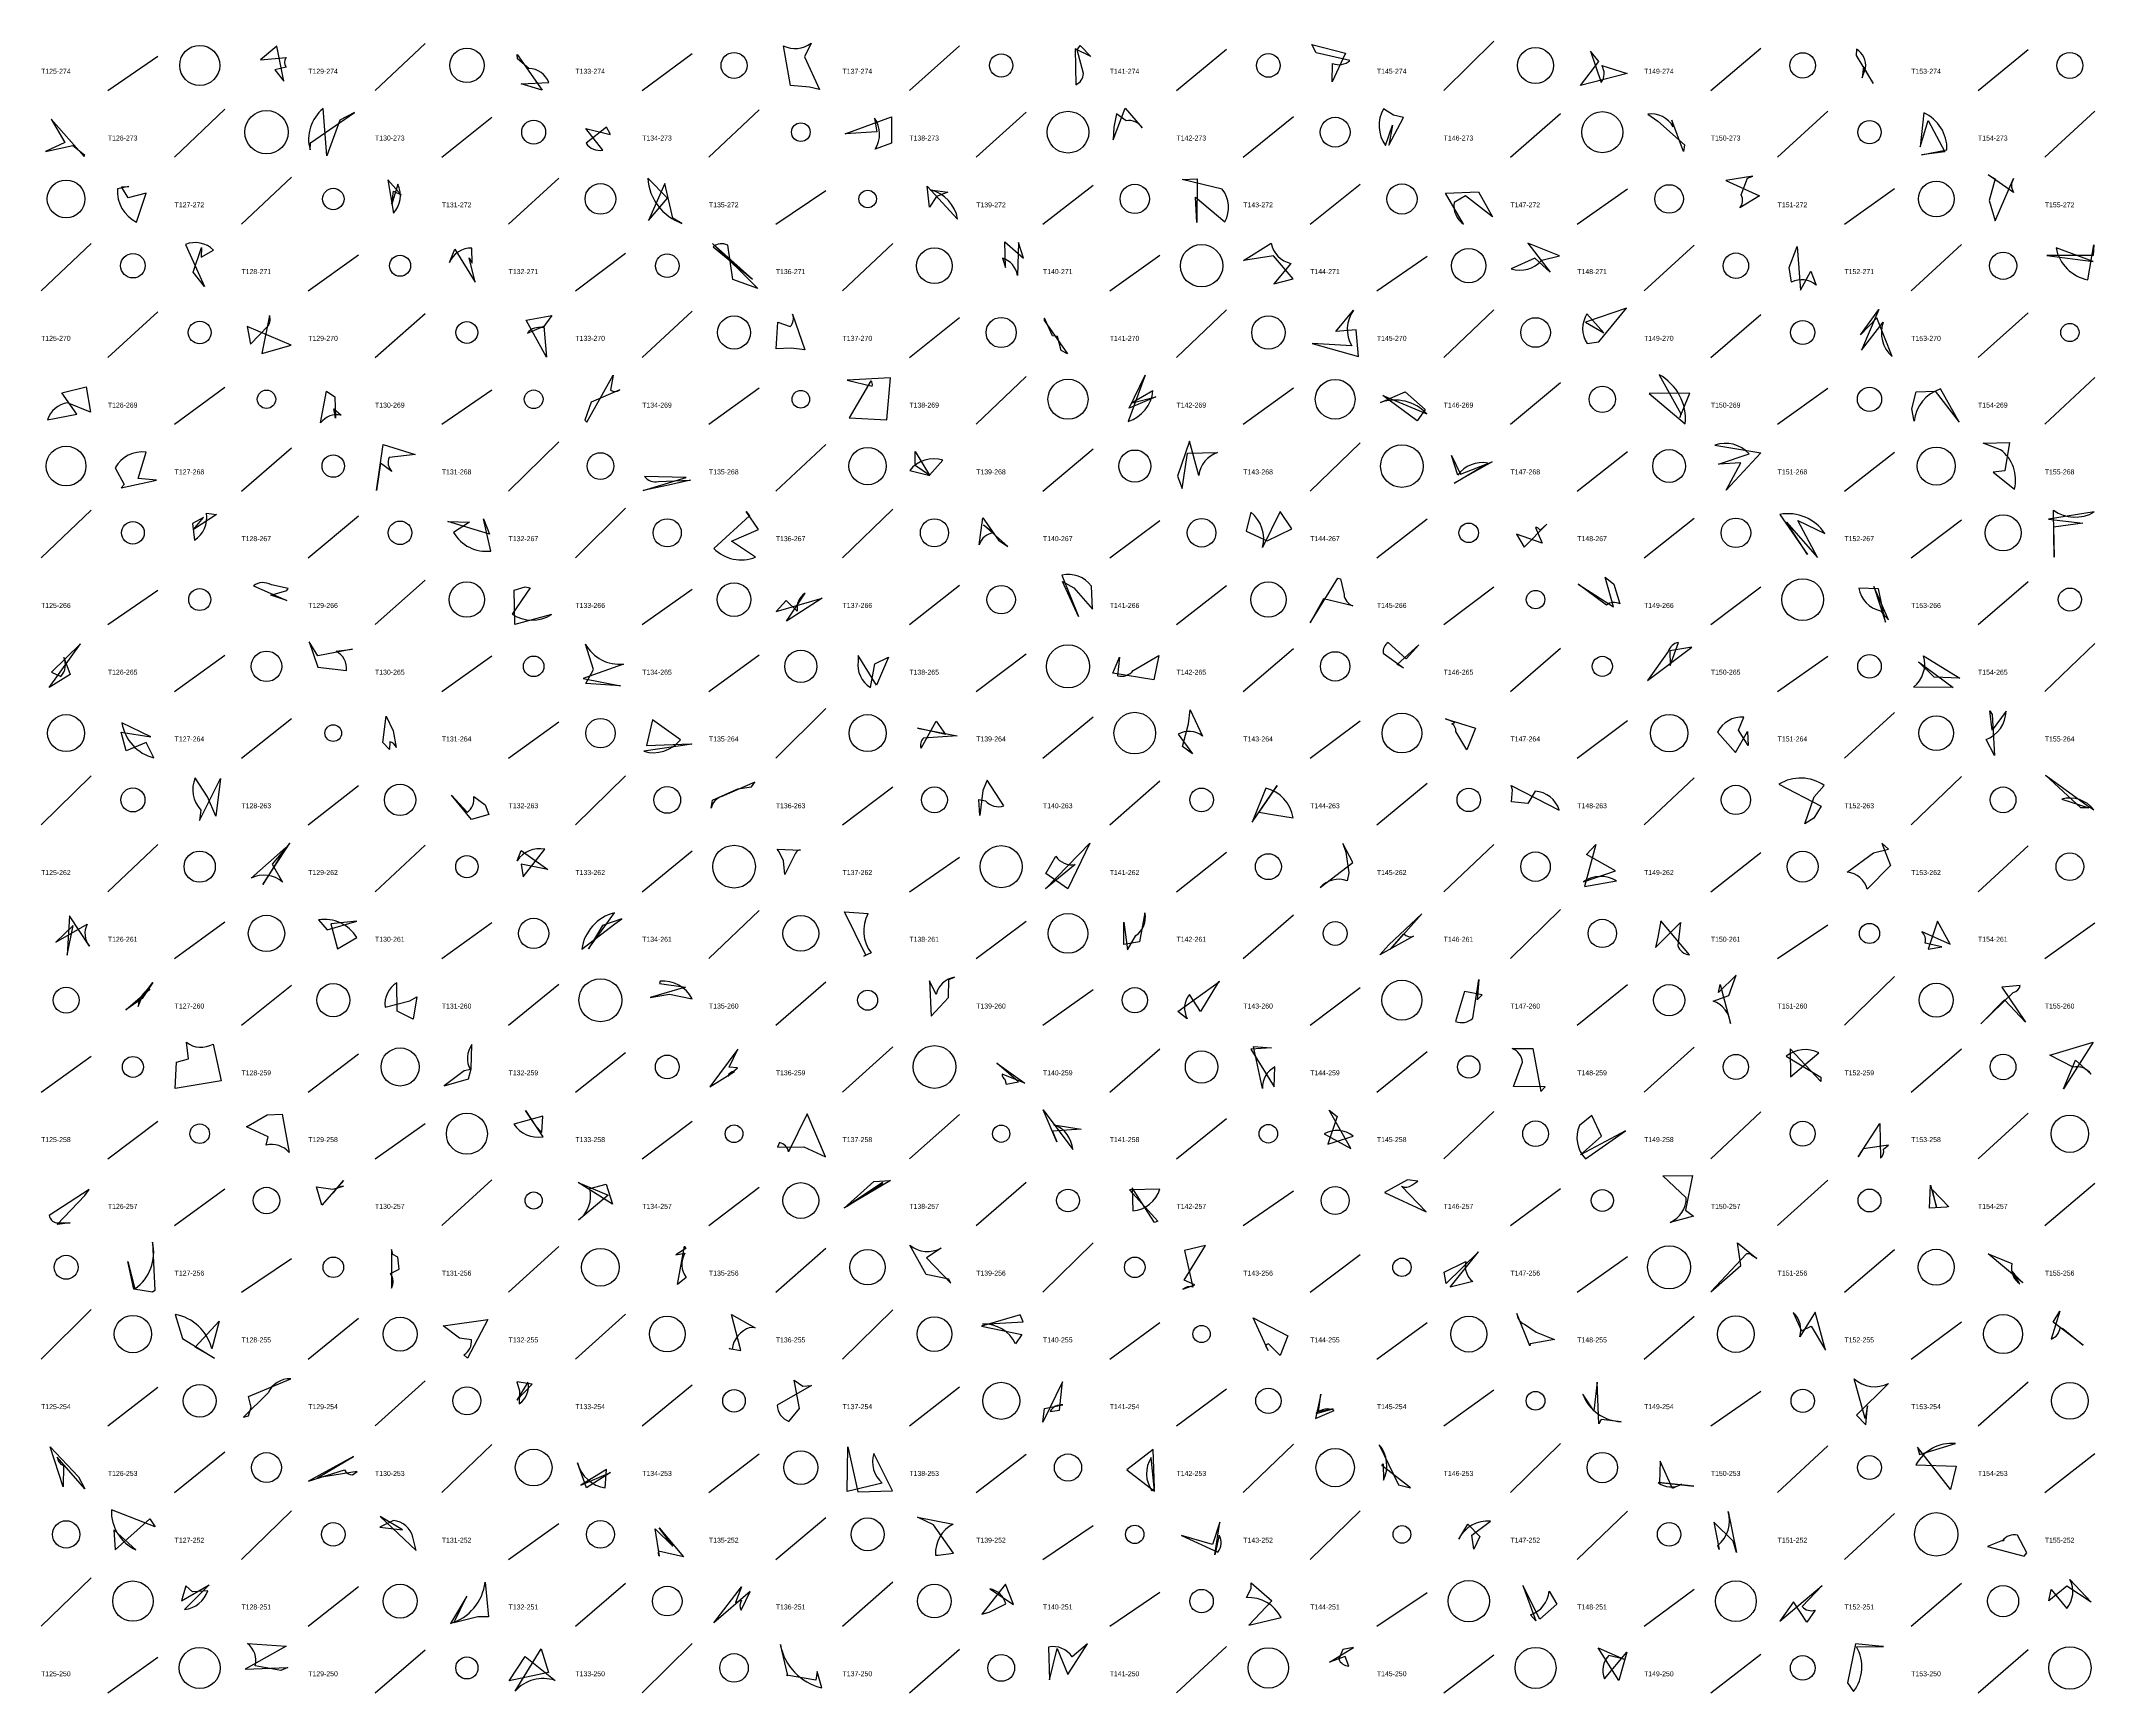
# Model space of a CAD drawing. Header units: millimetres. Extents: x -1 to 9990, y 0 to 15990.
# Drawn here: x 5000 to 6230, y 10000 to 10990 of the extents above; entities that cross this region are included whole.
import ezdxf

# ---------------------------------------------------------------- set-up
doc = ezdxf.new("R2010")
doc.units = ezdxf.units.MM
doc.layers.add('TEXT', color=3, linetype='Continuous')
doc.layers.add('WALL', color=1, linetype='Continuous')

msp = doc.modelspace()

# ---------------------------------------------------------------- linework, layer by layer
for points in [[(5141.1, 10986.5), (5131.4, 10978.4), (5146.7, 10979.7, 0.3), (5146.7, 10973.9), (5140, 10972.4), (5145.4, 10965.6)], [(5460.1, 10962), (5448.8, 10962.9), (5444.6, 10986.8, 0.3), (5461.1, 10988.4), (5457.1, 10980.2), (5466.2, 10960.5)], [(5628.6, 10980.4), (5619.2, 10985), (5619.6, 10963.4, 0.3), (5624.2, 10970.2), (5620.5, 10984.4), (5622.3, 10987)], [(5781.2, 10982.4), (5773.3, 10965.2), (5773.4, 10976.2, 0.3), (5783.8, 10978), (5763.6, 10982.5), (5761.1, 10987.6)], [(6091.5, 10974.4), (6090.6, 10967.6), (6092.7, 10973.3, 0.3), (6087.2, 10984.8), (6087, 10981), (6097.1, 10964.1)], [(5300.1, 10960.1), (5287.6, 10964), (5304.1, 10964.7, 0.3), (5292.2, 10973.2), (5285.3, 10979), (5285.1, 10981.5)], [(5932.9, 10977.3), (5927.9, 10983.6), (5934.4, 10964.8, 0.3), (5934.7, 10974.9), (5949.8, 10970.1), (5921.9, 10962.9)], [(5178.9, 10942.2), (5171.2, 10920.8), (5168.9, 10949.1, 0.3), (5161.1, 10924.5), (5161.3, 10928.6), (5187.8, 10946.7)], [(5642, 10930.4), (5649.2, 10949.3), (5659.4, 10937.7, 0.3), (5649.8, 10941.9), (5644.1, 10946.1), (5642.4, 10938)], [(5816, 10943.8), (5809.9, 10945.2), (5804, 10949, 0.3), (5805.2, 10927.1), (5809.3, 10939.3), (5807.2, 10927.2)], [(5002.7, 10923.4), (5019, 10927), (5026, 10921.5, 0.3), (5025.8, 10920.5), (5006, 10942.8), (5014.3, 10928.8)], [(5340.8, 10934), (5338.7, 10938.1), (5326.4, 10928.4, 0.3), (5336.4, 10924.3), (5326.2, 10937.3), (5340.9, 10933.7)], [(5509.3, 10944.2), (5509.3, 10928.5), (5499.5, 10924.8, 0.3), (5499.2, 10943.5), (5500.5, 10935.2), (5481.5, 10934.1)], [(5983.6, 10923.5), (5976.6, 10942.3), (5977.5, 10938.3, 0.3), (5962.2, 10945.8), (5968.2, 10941.6), (5984.3, 10927.4)], [(6140.1, 10923.2), (6126.1, 10921.4), (6141.4, 10924.5, 0.3), (6127.5, 10946.6), (6125.3, 10926.3), (6130.1, 10942)], [(5048.1, 10902.2), (5052.6, 10902.5), (5045.7, 10901.1, 0.3), (5057.2, 10881.1), (5062.9, 10898.4), (5052.1, 10895.7)], [(5215.6, 10897.4), (5207.6, 10906.5), (5211, 10886.4, 0.3), (5213.7, 10903.9), (5210, 10891.8), (5211.1, 10899.7)], [(5363.8, 10882.1), (5375.1, 10895.5), (5363.3, 10907.4, 0.3), (5383.8, 10880.4), (5378.3, 10883.4), (5373.5, 10904.2)], [(5532.1, 10890), (5530.7, 10902.7), (5548.9, 10882.9, 0.3), (5532.5, 10900.5), (5543.1, 10899.1), (5536.3, 10896.5)], [(5692.2, 10880.9), (5691.4, 10896), (5709, 10881.4, 0.3), (5707.4, 10900.8), (5683.3, 10906.6), (5692.4, 10907)], [(5869.2, 10884.2), (5853, 10896.8), (5846.3, 10892.9, 0.3), (5851.9, 10880), (5841.1, 10898.4), (5860.8, 10899.2)], [(6009, 10906), (6029.2, 10896.9), (6017.4, 10889.6, 0.3), (6018.2, 10897.4), (6022, 10907.5), (6025.2, 10908.7)], [(6166.7, 10894.1), (6170.3, 10881.9), (6181.3, 10907.3, 0.3), (6181.3, 10898.9), (6166.1, 10909.4), (6170.2, 10907.1)], [(5096, 10865.9), (5095.8, 10860.1), (5103.3, 10864.4, 0.3), (5086.4, 10867.7), (5097.8, 10842.5), (5091, 10851.1)], [(5256.4, 10859.8), (5258.1, 10856.6), (5258, 10865.6, 0.3), (5244.5, 10857), (5247.8, 10864.9), (5259.9, 10845.1)], [(5429.3, 10841.3), (5414.3, 10846.8), (5411.2, 10867.3, 0.3), (5402.4, 10866.4), (5426.1, 10847), (5402.1, 10868.4)], [(5588.3, 10859.5), (5585.4, 10868.9), (5584.7, 10849.1, 0.3), (5575.7, 10859.5), (5577.6, 10853.9), (5577.1, 10869.4)], [(5738.1, 10860.9), (5720.2, 10858.2), (5736.7, 10868.6, 0.3), (5748.4, 10856.4), (5738.3, 10844.2), (5749.9, 10847.1)], [(5903.7, 10851.1), (5894.5, 10859.6), (5880.4, 10853.1, 0.3), (5898.7, 10858.3), (5909.4, 10861), (5890.4, 10868.6)], [(6053.7, 10840.4), (6059.8, 10851.8), (6063, 10843.4, 0.3), (6048.3, 10845.2), (6046.8, 10853.9), (6051.7, 10866.6)], [(6201.3, 10861.2), (6229, 10857.6), (6206.7, 10865.7, 0.3), (6225.8, 10846.5), (6229.3, 10867.5), (6229, 10861.1)], [(5123.5, 10818.5), (5125.4, 10808), (5135.9, 10819, 0.3), (5136.7, 10825.2), (5132.3, 10802.4), (5149.7, 10807.5)], [(5290.5, 10822.3), (5305.8, 10825.2), (5300.5, 10817.7, 0.3), (5291.3, 10814.7), (5301, 10818.7), (5302.6, 10800.3)], [(5440.3, 10805.3), (5441.2, 10821.2), (5448.7, 10818.6, 0.3), (5450, 10826), (5457.3, 10804.7), (5449.3, 10805.7)], [(5787.5, 10816.7), (5775.4, 10815.6), (5786, 10828.3, 0.3), (5784.9, 10807), (5761.2, 10808.5), (5788.9, 10800.6)], [(5925, 10821.1), (5935.9, 10814.8), (5925.8, 10826.2, 0.3), (5925.9, 10808.4), (5932.9, 10809.5), (5949.4, 10829.5)], [(6100.5, 10828.8), (6090.2, 10804.5), (6103.1, 10821.2, 0.3), (6108.5, 10800.6), (6099.3, 10823.7), (6089.7, 10813.7)], [(5608.8, 10812.6), (5605.8, 10813.1), (5600.9, 10823.5, 0.3), (5601, 10821.9), (5614.8, 10802.3), (5611, 10804.2)], [(5326.8, 10761.3), (5342.6, 10789.5), (5341.1, 10780.4, 0.3), (5346.6, 10780.6), (5329.4, 10773.3), (5325.7, 10762.4)], [(5508.6, 10787.9), (5482.8, 10786.4), (5497.7, 10782.9, 0.3), (5496.9, 10786.1), (5483.9, 10763.9), (5506.5, 10762.7)], [(5651.6, 10769.7), (5661.3, 10789.4), (5651, 10761.7, 0.3), (5665.9, 10780.1), (5653.5, 10772.8), (5667.7, 10776.4)], [(5987.4, 10778.7), (5963, 10778.4), (5984.7, 10760.2, 0.3), (5969, 10789.7), (5982, 10766.3), (5981.5, 10764)], [(5027.1, 10782.5), (5029.5, 10767.2), (5015.9, 10772.8, 0.3), (5003.9, 10762.7), (5021.4, 10766.1), (5012.4, 10778.8)], [(5176.4, 10763.7), (5175.4, 10769.3), (5179.7, 10765.5, 0.3), (5167.4, 10760.8), (5170.9, 10779.8), (5175.9, 10776.5)], [(5824.2, 10762.1), (5803.6, 10777.2), (5829.8, 10766.3, 0.3), (5802.2, 10773), (5817, 10779.5), (5828.8, 10768.9)], [(6134.3, 10779.9), (6148.7, 10761.3), (6137.6, 10781.2, 0.3), (6121.8, 10761.8), (6120.3, 10769.3), (6122.9, 10779.4)], [(5069.1, 10726.5), (5058.2, 10727.5), (5062.9, 10743.3, 0.3), (5044.3, 10734), (5049.7, 10724), (5048, 10721.9)], [(5204.8, 10748), (5224.1, 10742), (5208.4, 10740.2, 0.3), (5210, 10731.8), (5203.2, 10736.7), (5200.9, 10720.3)], [(5523.4, 10743.7), (5532.1, 10729.6), (5540.1, 10738.6, 0.3), (5520.2, 10732.4), (5532.3, 10729.3), (5523.4, 10735.3)], [(5683.3, 10721.5), (5686.6, 10742.7), (5704.5, 10743.1, 0.3), (5693.4, 10729.3), (5687.7, 10749.9), (5680.5, 10728.9)], [(5869, 10737.6), (5846.3, 10724.7), (5866.5, 10736.7, 0.3), (5848.4, 10729.5), (5844.7, 10741.3), (5850.1, 10730.2)], [(6018, 10737), (6004.6, 10736.1), (6022.9, 10742.4, 0.3), (6002.4, 10747.5), (6029.9, 10743), (6009.1, 10720.6)], [(6176, 10732.2), (6169.1, 10731.3), (6181.8, 10721.2, 0.3), (6173.5, 10744.8), (6163, 10748.7), (6178.8, 10749.1)], [(5360.6, 10720.4), (5386.3, 10728.1), (5361.4, 10728.8, 0.3), (5369.7, 10725.7), (5389, 10726.5), (5375.7, 10723.6)], [(5097.3, 10704.1), (5090.7, 10700.6), (5091.8, 10690.6, 0.3), (5099.1, 10706.8), (5105.1, 10705.9), (5091.2, 10697)], [(5243.6, 10701.7), (5256.5, 10701.4), (5247, 10695.2, 0.3), (5269.3, 10684.1), (5265, 10703.3), (5268.5, 10694.1)], [(5422.3, 10707.8), (5424.2, 10705.2), (5402.8, 10685.6, 0.3), (5427.9, 10680.4), (5413.5, 10690), (5429.6, 10696.9)], [(5579, 10686.8), (5564.4, 10699.7), (5570.6, 10695, 0.3), (5561.8, 10687.8), (5563.9, 10704), (5573.3, 10690.5)], [(5749.1, 10697.4), (5742.1, 10707.7), (5731.5, 10686.2, 0.3), (5724.5, 10707.3), (5721.7, 10696), (5734.2, 10690.1)], [(6063.8, 10680.3), (6052, 10702.3), (6068.3, 10694.6, 0.3), (6041.3, 10706), (6057.9, 10682), (6045.3, 10701.4)], [(6205.2, 10698.4), (6205.5, 10680.5), (6205.2, 10708.6, 0.3), (6229.6, 10707.5), (6202.2, 10703.2), (6222.8, 10700.8)], [(5888.2, 10686.5), (5901.8, 10700.1), (5897.7, 10696.5, 0.3), (5895, 10698.2), (5898.9, 10688.8), (5883.5, 10694.1)], [(5147.1, 10660.4), (5148, 10661.6), (5137.9, 10663.8, 0.3), (5127.2, 10663.3), (5147.1, 10654.5), (5137.6, 10657.6)], [(5618.5, 10662.1), (5629.6, 10649.2), (5629, 10663, 0.3), (5611.3, 10669.7), (5621.2, 10644.9), (5611.7, 10665.9)], [(5776.6, 10667.9), (5778.2, 10667.4), (5780.3, 10658, 0.3), (5785.6, 10651.3), (5768.1, 10655.5), (5760.1, 10641)], [(5936.6, 10668.5), (5941.8, 10664.2), (5945.4, 10652.4, 0.3), (5937.5, 10651.7), (5920.5, 10664.2), (5941.6, 10650.6)], [(5290, 10662.7), (5292.9, 10662), (5282.1, 10646.3, 0.3), (5305.6, 10646), (5283.8, 10640.1), (5283.4, 10660.6)], [(5467.7, 10655.8), (5446.4, 10642), (5457.5, 10658.8, 0.3), (5452.9, 10648.1), (5446.2, 10654.4), (5440.2, 10647.8)], [(6104.6, 10641.5), (6100.3, 10661.5), (6088.6, 10661.8, 0.3), (6101.5, 10648.3), (6106.3, 10642.9), (6097.5, 10662.9)], [(5023.6, 10628.5), (5006.2, 10611.5), (5011.9, 10609, 0.3), (5013.6, 10620.4), (5017.4, 10610.2), (5004.9, 10602.4)], [(5160.6, 10629.7), (5165.7, 10614.5), (5182.9, 10612.5, 0.3), (5176.7, 10624.1), (5186.5, 10625.3), (5165.7, 10621.4)], [(5326.3, 10604.7), (5330.9, 10613.2), (5326, 10628.3, 0.3), (5348.8, 10616.4), (5324.7, 10607.8), (5347, 10603.3)], [(5825.1, 10627.9), (5817.6, 10619.6), (5806.7, 10629.2, 0.3), (5803.8, 10622.9), (5815.9, 10614.1), (5812.1, 10616.2)], [(5975.5, 10624.3), (5975.7, 10615.5), (5980.6, 10629.3, 0.3), (5974.5, 10623.8), (5962, 10606.5), (5988.6, 10626.5)], [(5500.3, 10603.7), (5489.4, 10621.5), (5489.3, 10618.1, 0.3), (5496.7, 10602.4), (5499.3, 10616.6), (5507.6, 10620.5)], [(5641.9, 10610.9), (5645.8, 10620.5), (5644.7, 10609.3, 0.3), (5654.1, 10612.6), (5669.3, 10621.6), (5666.4, 10606.9)], [(6124.4, 10617.8), (6145.1, 10602.4), (6121.4, 10602.5, 0.3), (6127.4, 10621.4), (6149, 10608), (6133.8, 10608.5)], [(5048, 10575.6), (5065.8, 10572.8), (5048.4, 10581.1, 0.3), (5067.6, 10560.2), (5062.9, 10569.3), (5050.9, 10564.4)], [(5206.7, 10585.1), (5210.9, 10576.3), (5212.6, 10566.4, 0.3), (5208.8, 10569.7), (5208.6, 10565.2), (5204.7, 10569.4)], [(5389.2, 10568.5), (5389.7, 10568.3), (5360.9, 10564.1, 0.3), (5382.9, 10571), (5366.1, 10583), (5362.5, 10567.5)], [(5524.8, 10578), (5548.6, 10573.3), (5528.4, 10572, 0.3), (5527, 10565.9), (5536.1, 10582.2), (5541.7, 10574.2)], [(5687.1, 10580.6), (5688.2, 10589), (5695.5, 10573.2, 0.3), (5681, 10574.4), (5689.6, 10562.5), (5683.5, 10566.9)], [(5859, 10578), (5853.8, 10565), (5847.2, 10575.9, 0.3), (5844.9, 10580.6), (5846.6, 10581.4), (5841, 10583.6)], [(6022.4, 10567.5), (6016.6, 10576.7), (6019.8, 10584.6, 0.3), (6003.9, 10575.5), (6014.8, 10563.4), (6022, 10576)], [(6168.4, 10586.1), (6169.8, 10561.5), (6164.9, 10571.2, 0.3), (6176.8, 10588.1), (6168.4, 10576.7), (6167.1, 10588.4)], [(5104.7, 10525.3), (5099.6, 10536.9), (5092.3, 10548.2, 0.3), (5095.7, 10528.9), (5094.8, 10522.6), (5107.5, 10547.8)], [(5425.4, 10542.8), (5427.4, 10545.7), (5407.7, 10537, 0.3), (5401.4, 10530.1), (5402, 10534.8), (5417.3, 10541.7)], [(5562.2, 10525.7), (5561.6, 10535.3), (5565.6, 10534.5, 0.3), (5576.6, 10531.4), (5566.6, 10546.8), (5563.9, 10540.7)], [(5729.3, 10527.6), (5738.7, 10526.1), (5749.9, 10524.3, 0.3), (5733.4, 10542), (5725.3, 10521.7), (5740.2, 10543.7)], [(5881.2, 10541.1), (5880.5, 10543.6), (5909.2, 10528.9, 0.3), (5894.8, 10540.3), (5890.4, 10532.9), (5880.6, 10533.8)], [(6056.2, 10520.6), (6061.9, 10536.9), (6067.9, 10543.6, 0.3), (6040.8, 10544.4), (6066, 10531.2), (6061.7, 10524.1)], [(6200.4, 10549.9), (6225.1, 10531.9), (6229.4, 10529, 0.3), (6210.1, 10535.5), (6226.3, 10530.3), (6221.5, 10530.3)], [(5257.7, 10523.2), (5245.8, 10537.8), (5255.2, 10527.7, 0.3), (5259.1, 10537), (5266, 10532), (5268.1, 10526.3)], [(5148.9, 10509), (5138.4, 10496.5), (5144.6, 10485.8, 0.3), (5125.9, 10488.1), (5146.5, 10506.4), (5132.9, 10484.4)], [(5287.5, 10496.5), (5288.7, 10489), (5301.7, 10505.4, 0.3), (5285.1, 10498.5), (5287.6, 10504.7), (5303.4, 10493.3)], [(5442.1, 10503.9), (5440.8, 10505.4), (5454.8, 10504.9, 0.3), (5451.9, 10503.1), (5445.5, 10490.4), (5444.6, 10498.5)], [(5614.9, 10481.7), (5601.8, 10490.9), (5607.8, 10501.3, 0.3), (5619.2, 10496.2), (5601.5, 10481.7), (5628, 10509.1)], [(5781.4, 10503.7), (5783.1, 10491.3), (5782.2, 10486.6, 0.3), (5766, 10482.5), (5785.6, 10497.4), (5779.6, 10508.8)], [(5931.1, 10508.3), (5924.4, 10483.2), (5943.5, 10486.5, 0.3), (5923.7, 10485.9), (5942.8, 10492.5), (5925.5, 10502.3)], [(6102.4, 10509.1), (6107.5, 10495.7), (6093.7, 10481.5, 0.3), (6081.7, 10491.8), (6097.4, 10503.3), (6106.3, 10505.4)], [(5336.3, 10459.7), (5327.8, 10445.8), (5343.4, 10467.4, 0.3), (5323.8, 10445.6), (5343.7, 10460.8), (5347.9, 10463.8)], [(5481.2, 10468), (5495.4, 10466.9), (5495.2, 10466.8, 0.3), (5497.2, 10443.3), (5492.8, 10441.3), (5493.9, 10441.9)], [(5019.2, 10459.7), (5008.9, 10449.7), (5027.6, 10460.5, 0.3), (5029, 10447.4), (5017, 10465.6), (5015.7, 10442)], [(5173.6, 10460.8), (5177.5, 10445.8), (5189.1, 10452.5, 0.3), (5166.2, 10463.2), (5171.3, 10457.2), (5189.1, 10462.4)], [(5648.4, 10461.7), (5650.6, 10445.2), (5655.6, 10453.7, 0.3), (5661.1, 10467.3), (5657.8, 10449.9), (5648.5, 10448.3)], [(5827, 10466.7), (5807.9, 10445.3), (5816.1, 10454.7, 0.3), (5822, 10453.3), (5801.8, 10442.2), (5807.2, 10448.2)], [(5966.9, 10446.5), (5981.9, 10461.6), (5980.2, 10447.8, 0.3), (5987.2, 10442.1), (5970.1, 10462.6), (5968.2, 10452.7)], [(6130.2, 10445.5), (6138.4, 10446.9), (6128.3, 10449.2, 0.3), (6126.3, 10456.1), (6143.4, 10448.6), (6135.8, 10462.4)], [(5060.5, 10416), (5050.7, 10409.3), (5065.2, 10421.7, 0.3), (5058.1, 10411.2), (5060.5, 10417.2), (5066.9, 10425.7)], [(5222.8, 10403.6), (5213.3, 10408.4), (5213, 10425.4, 0.3), (5206.1, 10410.9), (5220.8, 10414.7), (5225, 10417)], [(5364.8, 10416.6), (5376.4, 10418.6), (5389.9, 10415.9, 0.3), (5370.7, 10426.4), (5370.4, 10425.1), (5385.9, 10422.8)], [(5543.5, 10416.6), (5543.7, 10427.5), (5547, 10428.8, 0.3), (5536, 10418.4), (5532.1, 10426.7), (5533, 10405.5)], [(5705.1, 10426), (5694.3, 10408.2), (5687.7, 10418.5, 0.3), (5686.4, 10403.9), (5680.8, 10408.3), (5705.8, 10426.2)], [(5863.1, 10418.2), (5852.4, 10420.2), (5847.1, 10402.3, 0.3), (5857.4, 10404.2), (5861.1, 10427.5), (5860, 10415.2)], [(6004.5, 10419.7), (6005.6, 10424.5), (6011.7, 10401, 0.3), (6001.3, 10414.5), (6010.8, 10417.8), (6015.2, 10429.9)], [(6175.9, 10415.3), (6161.7, 10400.8), (6181.1, 10419.6, 0.3), (6185.3, 10423.9), (6174.3, 10422.8), (6188.4, 10401.9)], [(5081.2, 10377.8), (5088.2, 10379.9), (5087, 10389.8, 0.3), (5103, 10388.7), (5107.8, 10366.6), (5080.4, 10362.1)], [(5256, 10367.8), (5257.5, 10373.8), (5258, 10388.4, 0.3), (5257.1, 10373.4), (5253.3, 10372.6), (5241.4, 10363.8)], [(5417.2, 10385.6), (5400.5, 10363.2), (5415.2, 10372.3, 0.3), (5411.2, 10369.5), (5417, 10374.4), (5412.1, 10374.8)], [(5724.4, 10385.6), (5738.4, 10363.2), (5738.9, 10375, 0.3), (5731.5, 10362.2), (5726.1, 10387.2), (5736.9, 10386.5)], [(5900.8, 10363.1), (5881.7, 10363.3), (5887.1, 10377.9, 0.3), (5881, 10386.1), (5893.4, 10386.1), (5898.2, 10360.3)], [(6047.5, 10385.9), (6047.7, 10369.1), (6064.7, 10383.4, 0.3), (6045.1, 10381.4), (6065.9, 10368.9), (6065.9, 10366.3)], [(6211.2, 10361.9), (6218.4, 10379.1), (6227.7, 10370.7, 0.3), (6216.9, 10374.9), (6203, 10382.1), (6229, 10389.8)], [(5572.4, 10377.2), (5589.2, 10365.3), (5575.6, 10370.6, 0.3), (5577.1, 10367.7), (5578, 10364.7), (5585.4, 10366.1)], [(5135.3, 10346.4), (5144.4, 10346.7), (5148.5, 10323.7, 0.3), (5134.8, 10328.1), (5136, 10333.1), (5123, 10339.1)], [(5299.8, 10335.7), (5300.5, 10345.5), (5283.1, 10340.8, 0.3), (5300.6, 10333.2), (5290.2, 10349), (5296, 10339.8)], [(5469.7, 10321.1), (5458.8, 10346.9), (5447.6, 10324.2, 0.3), (5442.3, 10329.7), (5441, 10327), (5456.8, 10327.2)], [(5608.3, 10330.2), (5600.1, 10349.3), (5617.8, 10325.5, 0.3), (5606.6, 10340.4), (5622.9, 10337.8), (5605.8, 10336.6)], [(5776.2, 10345.3), (5770.7, 10328.7), (5785.8, 10333.6, 0.3), (5768.4, 10335), (5784.3, 10326.1), (5771.4, 10349.1)], [(5934.6, 10333.5), (5928.7, 10346), (5921.3, 10340, 0.3), (5924.9, 10320), (5948.9, 10336.7), (5922, 10322.4)], [(6088.2, 10321.1), (6101.1, 10341.1), (6101.5, 10320.3, 0.3), (6103.4, 10325.7), (6106.3, 10328.1), (6091.3, 10325.9)], [(5984.9, 10289.2), (5989.5, 10285.6), (5975.6, 10281.9, 0.3), (5985.3, 10296.7), (5971.3, 10309.8), (5989, 10309.9)], [(5026.2, 10298), (5028.8, 10301.6), (5004.8, 10286.1, 0.3), (5009.2, 10281.6), (5017.5, 10281.6), (5009.6, 10280.7)], [(5164.9, 10303.1), (5174.7, 10301.8), (5181.2, 10303.5, 0.3), (5175, 10299.5), (5181.2, 10306.9), (5168.1, 10292.3)], [(5321.7, 10305.8), (5339.7, 10298.3), (5321.9, 10283.3, 0.3), (5328.6, 10302.2), (5338.5, 10304.8), (5342.3, 10292.9)], [(5508.6, 10307), (5482.3, 10291.5), (5504, 10305, 0.3), (5504, 10305.7), (5481, 10290.5), (5498.7, 10306.4)], [(5666.8, 10281.8), (5653.5, 10302.5), (5653.8, 10288.8, 0.3), (5670, 10301.7), (5651.9, 10301.4), (5668.8, 10282.6)], [(5804.6, 10299.8), (5829.5, 10288.3), (5814.8, 10303.5, 0.3), (5820.9, 10304.2), (5824.6, 10306.6), (5818.3, 10307.3)], [(6135.1, 10291), (6132.8, 10301.4), (6142.6, 10291.3, 0.3), (6141.1, 10291.1), (6131, 10290.4), (6131.5, 10304.2)], [(5055.5, 10241.8), (5052, 10258.4), (5056.2, 10242, 0.3), (5066.8, 10270), (5068.1, 10241.1), (5066.7, 10240)], [(5210.6, 10262.7), (5209.9, 10265.6), (5209.8, 10242.5, 0.3), (5209.3, 10251.2), (5214.4, 10253.9), (5213.7, 10261.1)], [(5386.2, 10266.2), (5380.1, 10262.4), (5385.6, 10263.4, 0.3), (5386.3, 10248.8), (5381.2, 10244.7), (5385.3, 10267.6)], [(5543.7, 10247.8), (5530.1, 10250.6), (5520.2, 10268.2, 0.3), (5539.1, 10266.5), (5530.3, 10260.6), (5544.8, 10245.4)], [(5697.4, 10268.1), (5684.7, 10265.1), (5689.7, 10243.1, 0.3), (5683.8, 10241.8), (5691, 10244.4), (5684.5, 10247.2)], [(5841.5, 10245.2), (5840.3, 10252.1), (5853.3, 10258.4, 0.3), (5857.4, 10246.5), (5843.8, 10243.1), (5860.9, 10264.2)], [(6015.9, 10269.6), (6027.5, 10260.2), (6024.5, 10262, 0.3), (6021.4, 10263), (6000, 10240.2), (6018, 10256.1)], [(6186.9, 10245.7), (6166.1, 10263), (6180.2, 10257.3, 0.3), (6185, 10245.1), (6180.2, 10252.7), (6182.1, 10250.5)], [(5092.2, 10207.2), (5106.7, 10222.8), (5102.2, 10206.1, 0.3), (5080.3, 10226.7), (5084.7, 10212.3), (5103.9, 10200.5)], [(5267.5, 10223.8), (5255.4, 10200.6), (5253.2, 10202.6, 0.3), (5257.7, 10211.6), (5250.5, 10212.6), (5240.9, 10220)], [(5413.5, 10226.7), (5427.6, 10218.7), (5424.7, 10218.9, 0.3), (5413.8, 10205.8), (5412, 10206.3), (5419.1, 10205.2)], [(5563.2, 10219.7), (5587.3, 10214.7), (5583.6, 10209.2, 0.3), (5563.8, 10221), (5588.1, 10222.3), (5586.3, 10226.6)], [(5746.7, 10214), (5742, 10202.2), (5735.1, 10209.1, 0.3), (5733.3, 10208), (5734.8, 10205.1), (5725.8, 10224.8)], [(5891.8, 10209.1), (5891.5, 10208), (5883.8, 10227.3, 0.3), (5888.4, 10220.9), (5895.3, 10216.1), (5906.4, 10211.7)], [(6068.6, 10205.3), (6062.4, 10228.1), (6053.2, 10213.3, 0.3), (6049.2, 10227.9), (6054.3, 10216.9), (6060.1, 10219.7)], [(6204.9, 10222.2), (6209, 10228.7), (6203.7, 10212, 0.3), (6209.2, 10219), (6210.8, 10218.4), (6222.9, 10208.4)], [(5125.8, 10171.2), (5124.3, 10177.5), (5149.5, 10188.2, 0.3), (5135.9, 10179.8), (5121.2, 10165.2), (5124.3, 10166)], [(5285, 10186.3), (5286.6, 10181), (5286.4, 10173.2, 0.3), (5291.6, 10186.2), (5284.9, 10175.3), (5294.2, 10184.9)], [(5456.1, 10183.8), (5461.4, 10184.1), (5440.8, 10172.3, 0.3), (5447.9, 10162.7), (5454.3, 10170.4), (5451, 10187.4)], [(5600, 10162.3), (5601, 10170.3), (5612, 10172.5, 0.3), (5604.3, 10168.6), (5610, 10169.4), (5611.8, 10186.4)], [(5932, 10186.2), (5930, 10169.1), (5923.3, 10178.9, 0.3), (5946.2, 10162.5), (5934.3, 10163.9), (5933, 10161.3)], [(6093.8, 10172), (6092.4, 10164.5), (6085.8, 10188.2, 0.3), (6106.4, 10185.3), (6087.2, 10166.5), (6092.9, 10160.6)], [(5766.4, 10179), (5763.2, 10164.5), (5774.5, 10169.3, 0.3), (5763.7, 10167.4), (5773.8, 10170.1), (5765.1, 10168.5)], [(5802.9, 10136.3), (5803.7, 10137.3), (5803.9, 10127.5, 0.3), (5801.4, 10148.7), (5812.9, 10124.6), (5820.2, 10122.9)], [(6123.7, 10147.2), (6124.9, 10142.9), (6146.6, 10149.4, 0.3), (6122.8, 10136.6), (6146.9, 10135.8), (6143.5, 10121.8)], [(5022.5, 10129.5), (5026.3, 10122.3), (5009.6, 10141.2, 0.3), (5013.4, 10136.3), (5013.2, 10123.5), (5005.5, 10147.4)], [(5187.2, 10141.7), (5160.2, 10126.9), (5181.7, 10133.7, 0.3), (5186.6, 10130.6), (5189.2, 10132.7), (5165.5, 10128.8)], [(5341.1, 10132.1), (5326.7, 10122.9), (5321.3, 10137.8, 0.3), (5337.9, 10122.8), (5338.7, 10133.9), (5323.2, 10124.5)], [(5489.1, 10120.5), (5509.8, 10121), (5498.7, 10143.5, 0.3), (5503.8, 10125.7), (5482.8, 10120.6), (5483.1, 10147.4)], [(5650.3, 10133.6), (5666.8, 10120.8), (5664.8, 10141.1, 0.3), (5665.3, 10121), (5666.8, 10122.6), (5666, 10145.8)], [(5969.3, 10126.1), (5989.8, 10123.9), (5968.4, 10126, 0.3), (5982.5, 10125.1), (5977.1, 10122.5), (5969.7, 10138.8)], [(5065.2, 10104.4), (5068.3, 10099.6), (5042.1, 10109.6, 0.3), (5056.8, 10085.7), (5043.6, 10097.7), (5044.3, 10085.7)], [(5203.1, 10105.7), (5224.6, 10085.3), (5222.7, 10093.3, 0.3), (5211.1, 10103.4), (5202.9, 10099.3), (5216.5, 10097.8)], [(5370.2, 10099), (5384.7, 10081.5), (5369.7, 10084.9, 0.3), (5370.3, 10082), (5367.7, 10098.4), (5378.4, 10088)], [(5534.4, 10100.7), (5524.9, 10105.3), (5546.2, 10101.1, 0.3), (5535.7, 10082.6), (5537.3, 10082.5), (5546.4, 10083.7)], [(5701.5, 10089), (5683, 10094.4), (5704.7, 10084.3, 0.3), (5705.5, 10094.5), (5703, 10082.8), (5706, 10102.3)], [(5858, 10086.2), (5856.9, 10094.6), (5868, 10103, 0.3), (5849, 10092.2), (5854.4, 10101.2), (5861.6, 10093.8)], [(6001.7, 10102.3), (6005, 10086), (6004.1, 10088.4, 0.3), (6010.4, 10108.7), (6015.4, 10084.1), (6013.4, 10091)], [(6187.7, 10082), (6189.3, 10083.9), (6183.7, 10094.6, 0.3), (6174.6, 10091.1), (6175.6, 10091.8), (6165.7, 10087.7)], [(5084, 10055.1), (5100.7, 10064.7), (5085.9, 10050, 0.3), (5099.8, 10061.2), (5090.7, 10060.5), (5086.7, 10064.1)], [(5247.1, 10042), (5255, 10058), (5245.1, 10041.6, 0.3), (5265.9, 10066.4), (5267.9, 10045.5), (5261.5, 10045.5)], [(5419.4, 10063.6), (5415.8, 10054.1), (5419.5, 10055.5, 0.3), (5419.3, 10049.5), (5424.7, 10060.7), (5402.9, 10041.9)], [(5563.3, 10047.1), (5567.8, 10048.3), (5577.8, 10053.3, 0.3), (5568.1, 10062.3), (5582.3, 10052.9), (5577.5, 10065.2)], [(5737.1, 10055.2), (5723.2, 10040.5), (5742.6, 10045.2, 0.3), (5721.9, 10057.1), (5724.7, 10062.6), (5724.6, 10066)], [(5887.3, 10064.3), (5895.1, 10043.1), (5892, 10046.8, 0.3), (5903.1, 10060.9), (5907.7, 10053.2), (5897.6, 10044.1)], [(6041.3, 10043), (6066.6, 10064.3), (6054.7, 10051.7, 0.3), (6062.4, 10049.6), (6057.5, 10042.4), (6049.4, 10054.5)], [(6202.4, 10055.2), (6203.7, 10061.9), (6213.1, 10050.5, 0.3), (6215, 10068), (6227.8, 10054.4), (6213.2, 10064)], [(5147.7, 10015.3), (5143.6, 10013.4), (5128.2, 10016.3, 0.3), (5123.7, 10029.6), (5146.7, 10028.1), (5122.3, 10014.3)], [(5280.3, 10007.3), (5289.9, 10021.9), (5307.8, 10007.5, 0.3), (5283.9, 10001.1), (5299.4, 10026.5), (5303.9, 10012.2)], [(5446.4, 10010.6), (5447.2, 10010.4), (5442.8, 10029, 0.3), (5467.5, 10003.1), (5464.7, 10012.8), (5463.9, 10007.6)], [(5614.9, 10011), (5626.7, 10029.4), (5617.5, 10021.7, 0.3), (5603.4, 10027.5), (5604, 10007.8), (5608.5, 10026.7)], [(5785.9, 10027.2), (5779.5, 10026), (5777.1, 10020.4, 0.3), (5783.2, 10016.1), (5780.9, 10021.9), (5771.6, 10018.5)], [(5932.6, 10027.1), (5947.9, 10020.2), (5938.9, 10022.5, 0.3), (5936.2, 10008.5), (5949.7, 10024.5), (5944.8, 10007.5)], [(6086.6, 10029.4), (6081.9, 10006.1), (6085.5, 10000.9, 0.3), (6087.2, 10027.6), (6103.3, 10027.9), (6100.5, 10028.1)]]:
    msp.add_lwpolyline(points, format="xyb", close=True)
for centre, radius in [((5095, 10975), 12), ((5255, 10975), 10.3), ((5895, 10975), 10.8), ((5415, 10975), 7.79), ((5575, 10975), 6.98), ((5735, 10975), 7.09), ((6055, 10975), 7.63), ((6215, 10975), 7.8), ((5135, 10935), 13), ((5615, 10935), 12.5), ((5935, 10935), 12.3), ((5295, 10935), 7.16), ((5455, 10935), 5.58), ((5775, 10935), 8.91), ((6095, 10935), 6.98), ((5015, 10895), 11.3), ((5175, 10895), 6.44), ((5335, 10895), 9.19), ((5495, 10895), 5.23), ((5655, 10895), 8.78), ((5815, 10895), 9.05), ((5975, 10895), 8.55), ((6135, 10895), 10.7), ((5055, 10855), 7.34), ((5215, 10855), 6.29), ((5375, 10855), 7.08), ((5535, 10855), 10.7), ((5695, 10855), 12.7), ((5855, 10855), 10.3), ((6015, 10855), 7.63), ((6175, 10855), 8.16), ((5415, 10815), 9.91), ((5575, 10815), 9.04), ((5735, 10815), 10), ((5095, 10815), 6.82), ((5255, 10815), 6.52), ((5895, 10815), 8.88), ((6055, 10815), 7.23), ((6215, 10815), 5.48), ((5135, 10775), 5.5), ((5295, 10775), 5.59), ((5455, 10775), 5.28), ((5615, 10775), 12), ((5775, 10775), 11.9), ((5935, 10775), 7.86), ((6095, 10775), 7.27), ((5015, 10735), 11.9), ((5175, 10735), 6.74), ((5335, 10735), 8), ((5495, 10735), 11.2), ((5655, 10735), 9.61), ((5815, 10735), 12.8), ((5975, 10735), 9.84), ((6135, 10735), 11.4), ((5055, 10695), 6.78), ((5215, 10695), 7.05), ((5375, 10695), 8.43), ((5535, 10695), 8.42), ((5695, 10695), 8.55), ((6015, 10695), 8.85), ((6175, 10695), 10.8), ((5855, 10695), 5.85), ((5255, 10655), 10.6), ((5415, 10655), 10.1), ((5735, 10655), 10.6), ((6055, 10655), 12.5), ((5095, 10655), 6.57), ((5575, 10655), 8.51), ((5895, 10655), 5.52), ((6215, 10655), 6.92), ((5615, 10615), 12.9), ((5135, 10615), 9.13), ((5295, 10615), 6.17), ((5455, 10615), 9.67), ((5775, 10615), 8.79), ((5935, 10615), 6.02), ((6095, 10615), 7.05), ((5015, 10575), 11.1), ((5175, 10575), 5), ((5335, 10575), 8.83), ((5495, 10575), 11.1), ((5655, 10575), 12.5), ((5815, 10575), 11.9), ((5975, 10575), 11.2), ((6135, 10575), 10.4), ((5055, 10535), 7.21), ((5215, 10535), 9.39), ((5375, 10535), 8.03), ((5535, 10535), 7.74), ((5695, 10535), 7.07), ((5855, 10535), 7.03), ((6015, 10535), 8.75), ((6175, 10535), 7.73), ((5095, 10495), 9.35), ((5415, 10495), 12.8), ((5575, 10495), 12.6), ((6055, 10495), 9.25), ((5255, 10495), 6.7), ((5735, 10495), 7.77), ((5895, 10495), 8.85), ((6215, 10495), 8.29), ((5135, 10455), 10.9), ((5295, 10455), 9.07), ((5455, 10455), 10.7), ((5615, 10455), 11.9), ((5775, 10455), 7.13), ((5935, 10455), 8.47), ((6095, 10455), 6.04), ((5015, 10415), 7.75), ((5175, 10415), 9.92), ((5335, 10415), 12.9), ((5495, 10415), 6.01), ((5655, 10415), 7.57), ((5815, 10415), 12), ((5975, 10415), 9.37), ((6135, 10415), 10.2), ((5055, 10375), 6.27), ((5215, 10375), 11.4), ((5375, 10375), 7.13), ((5535, 10375), 12.8), ((5695, 10375), 9.73), ((5855, 10375), 6.72), ((6015, 10375), 7.55), ((6175, 10375), 7.72), ((5255, 10335), 12.3), ((6215, 10335), 11.2), ((5095, 10335), 5.86), ((5415, 10335), 5.31), ((5575, 10335), 5.15), ((5735, 10335), 5.55), ((5895, 10335), 7.7), ((6055, 10335), 7.48), ((5135, 10295), 7.91), ((5295, 10295), 5.11), ((5455, 10295), 10.7), ((5615, 10295), 6.79), ((5775, 10295), 8.39), ((5935, 10295), 6.59), ((6095, 10295), 6.85), ((5015, 10255), 7.18), ((5175, 10255), 6.14), ((5335, 10255), 11.3), ((5495, 10255), 10.6), ((5655, 10255), 6.15), ((5815, 10255), 5.48), ((5975, 10255), 12.9), ((6135, 10255), 10.8), ((5055, 10215), 11.2), ((5215, 10215), 10.2), ((5375, 10215), 10.7), ((5535, 10215), 10.4), ((5855, 10215), 10.8), ((6015, 10215), 11), ((6175, 10215), 11.7), ((5695, 10215), 5.15), ((5095, 10175), 9.83), ((5575, 10175), 11.1), ((6215, 10175), 11), ((5255, 10175), 8.39), ((5415, 10175), 6.76), ((5735, 10175), 7.57), ((5895, 10175), 5.61), ((6055, 10175), 7.01), ((5135, 10135), 8.96), ((5295, 10135), 11), ((5455, 10135), 10.1), ((5615, 10135), 8.18), ((5775, 10135), 11.5), ((5935, 10135), 9.1), ((6095, 10135), 7.15), ((5015, 10095), 8.18), ((5175, 10095), 7.05), ((5335, 10095), 8.34), ((5495, 10095), 9.83), ((5655, 10095), 5.5), ((5815, 10095), 5.29), ((5975, 10095), 7.04), ((6135, 10095), 13), ((5055, 10055), 12.1), ((5215, 10055), 10.2), ((5375, 10055), 8.89), ((5535, 10055), 10.1), ((5695, 10055), 7.03), ((5855, 10055), 12.4), ((6015, 10055), 12.2), ((6175, 10055), 9.33), ((5095, 10015), 12.3), ((5735, 10015), 12.1), ((5895, 10015), 12.3), ((6215, 10015), 12.7), ((5255, 10015), 6.64), ((5415, 10015), 8.55), ((5575, 10015), 8.04), ((6055, 10015), 7.38)]:
    msp.add_circle(centre, radius)
at = {"layer": 'WALL'}
for p, q in [((5200, 10960), (5230, 10988.1)), ((5520, 10960), (5550, 10986.8)), ((5680, 10960), (5710, 10984.7)), ((5840, 10960), (5870, 10989.6)), ((6000, 10960), (6030, 10985.4)), ((6160, 10960), (6190, 10984.5)), ((5040, 10960), (5070, 10980.6)), ((5360, 10960), (5390, 10982.1)), ((5080, 10920), (5110, 10948.8)), ((5400, 10920), (5430, 10948.4)), ((6040, 10920), (6070, 10947.5)), ((6200, 10920), (6230, 10947.6)), ((5240, 10920), (5270, 10944)), ((5560, 10920), (5590, 10947)), ((5720, 10920), (5750, 10944.5)), ((5880, 10920), (5910, 10946.3)), ((5120, 10880), (5150, 10908.1)), ((5280, 10880), (5310, 10907.4)), ((5440, 10880), (5470, 10900.1)), ((5600, 10880), (5630, 10903.3)), ((5760, 10880), (5790, 10903.9)), ((5920, 10880), (5950, 10901.1)), ((6080, 10880), (6110, 10901.2)), ((5000, 10840), (5030, 10868.3)), ((5160, 10840), (5190, 10861.5)), ((5320, 10840), (5350, 10862.6)), ((5480, 10840), (5510, 10868.4)), ((5640, 10840), (5670, 10861.4)), ((5960, 10840), (5990, 10867.4)), ((6120, 10840), (6150, 10867.7)), ((5800, 10840), (5830, 10860.8)), ((5040, 10800), (5070, 10827.3)), ((5200, 10800), (5230, 10826.4)), ((5360, 10800), (5390, 10827.7)), ((5680, 10800), (5710, 10828.5)), ((5840, 10800), (5870, 10828.6)), ((6000, 10800), (6030, 10825.8)), ((6160, 10800), (6190, 10826.7)), ((5520, 10800), (5550, 10824)), ((5560, 10760), (5590, 10788.6)), ((6200, 10760), (6230, 10788.1)), ((5080, 10760), (5110, 10782.3)), ((5240, 10760), (5270, 10780.6)), ((5400, 10760), (5430, 10781.9)), ((5720, 10760), (5750, 10781.8)), ((5880, 10760), (5910, 10785.1)), ((6040, 10760), (6070, 10781.7)), ((5120, 10720), (5150, 10745.9)), ((5280, 10720), (5310, 10749.6)), ((5440, 10720), (5470, 10747.9)), ((5600, 10720), (5630, 10745.3)), ((5760, 10720), (5790, 10748.9)), ((5920, 10720), (5950, 10743.7)), ((6080, 10720), (6110, 10743.3)), ((5000, 10680), (5030, 10708.6)), ((5160, 10680), (5190, 10705.2)), ((5320, 10680), (5350, 10709.7)), ((5480, 10680), (5510, 10709.2)), ((5640, 10680), (5670, 10702.4)), ((5800, 10680), (5830, 10703.3)), ((5960, 10680), (5990, 10703.7)), ((6120, 10680), (6150, 10702.8)), ((5200, 10640), (5230, 10666.6)), ((6160, 10640), (6190, 10665.9)), ((5040, 10640), (5070, 10660.7)), ((5360, 10640), (5390, 10661.2)), ((5520, 10640), (5550, 10663.6)), ((5680, 10640), (5710, 10663.4)), ((5840, 10640), (5870, 10662.6)), ((6000, 10640), (6030, 10662.6)), ((6200, 10600), (6230, 10628.6)), ((5080, 10600), (5110, 10621.7)), ((5240, 10600), (5270, 10621.4)), ((5400, 10600), (5430, 10621.9)), ((5560, 10600), (5590, 10622.6)), ((5720, 10600), (5750, 10625.6)), ((5880, 10600), (5910, 10625.9)), ((6040, 10600), (6070, 10621.1)), ((5120, 10560), (5150, 10583.7)), ((5280, 10560), (5310, 10581.8)), ((5440, 10560), (5470, 10589.7)), ((5600, 10560), (5630, 10584.8)), ((5760, 10560), (5790, 10582.4)), ((5920, 10560), (5950, 10582.5)), ((6080, 10560), (6110, 10587.3)), ((5000, 10520), (5030, 10549.5)), ((5160, 10520), (5190, 10543.6)), ((5320, 10520), (5350, 10549.4)), ((5480, 10520), (5510, 10542.8)), ((5640, 10520), (5670, 10546.4)), ((5800, 10520), (5830, 10545)), ((5960, 10520), (5990, 10548.3)), ((6120, 10520), (6150, 10549)), ((5040, 10480), (5070, 10508.2)), ((5200, 10480), (5230, 10507.9)), ((5360, 10480), (5390, 10504.5)), ((5840, 10480), (5870, 10508.2)), ((6160, 10480), (6190, 10507.5)), ((5520, 10480), (5550, 10500.6)), ((5680, 10480), (5710, 10503.7)), ((6000, 10480), (6030, 10503.4)), ((5400, 10440), (5430, 10468.8)), ((5880, 10440), (5910, 10469.4)), ((5080, 10440), (5110, 10461.9)), ((5240, 10440), (5270, 10461.6)), ((5560, 10440), (5590, 10462.4)), ((5720, 10440), (5750, 10466.1)), ((6040, 10440), (6070, 10460.1)), ((6200, 10440), (6230, 10461.3)), ((5120, 10400), (5150, 10424)), ((5280, 10400), (5310, 10424.7)), ((5440, 10400), (5470, 10426.1)), ((5600, 10400), (5630, 10421.4)), ((5760, 10400), (5790, 10422.6)), ((5920, 10400), (5950, 10424.5)), ((6080, 10400), (6110, 10429.1)), ((5000, 10360), (5030, 10381.5)), ((5160, 10360), (5190, 10382.9)), ((5320, 10360), (5350, 10383.6)), ((5480, 10360), (5510, 10387.1)), ((5640, 10360), (5670, 10385.9)), ((5800, 10360), (5830, 10384.3)), ((5960, 10360), (5990, 10386.9)), ((6120, 10360), (6150, 10385.9)), ((5520, 10320), (5550, 10346.5)), ((5840, 10320), (5870, 10348.4)), ((6000, 10320), (6030, 10348.2)), ((6160, 10320), (6190, 10347.4)), ((5040, 10320), (5070, 10342.5)), ((5200, 10320), (5230, 10341.1)), ((5360, 10320), (5390, 10342.6)), ((5680, 10320), (5710, 10344.2)), ((5240, 10280), (5270, 10307.4)), ((5080, 10280), (5110, 10302)), ((5400, 10280), (5430, 10302.9)), ((5560, 10280), (5590, 10305.9)), ((5720, 10280), (5750, 10300.8)), ((5880, 10280), (5910, 10302.1)), ((6040, 10280), (6070, 10307.2)), ((6200, 10280), (6230, 10305.3)), ((5120, 10240), (5150, 10260.2)), ((5280, 10240), (5310, 10267.4)), ((5440, 10240), (5470, 10266.4)), ((5600, 10240), (5630, 10269.6)), ((5760, 10240), (5790, 10262.6)), ((5920, 10240), (5950, 10261.5)), ((6080, 10240), (6110, 10265.7)), ((5000, 10200), (5030, 10229.7)), ((5160, 10200), (5190, 10224.6)), ((5320, 10200), (5350, 10227)), ((5480, 10200), (5510, 10229.6)), ((5640, 10200), (5670, 10221.9)), ((5800, 10200), (5830, 10221.9)), ((5960, 10200), (5990, 10225.8)), ((6120, 10200), (6150, 10222.4)), ((5200, 10160), (5230, 10186.9)), ((5360, 10160), (5390, 10184.6)), ((6160, 10160), (6190, 10186.3)), ((5040, 10160), (5070, 10183.2)), ((5520, 10160), (5550, 10183.3)), ((5680, 10160), (5710, 10182.2)), ((5840, 10160), (5870, 10181.6)), ((6000, 10160), (6030, 10180.8)), ((5240, 10120), (5270, 10148.8)), ((5720, 10120), (5750, 10149)), ((5880, 10120), (5910, 10149.5)), ((6040, 10120), (6070, 10148)), ((5080, 10120), (5110, 10144.5)), ((5400, 10120), (5430, 10143.3)), ((5560, 10120), (5590, 10143.1)), ((6200, 10120), (6230, 10143.5)), ((5120, 10080), (5150, 10109.1)), ((5280, 10080), (5310, 10101.6)), ((5440, 10080), (5470, 10105.1)), ((5600, 10080), (5630, 10100.3)), ((5760, 10080), (5790, 10109.1)), ((5920, 10080), (5950, 10108.9)), ((6080, 10080), (6110, 10107.5)), ((5000, 10040), (5030, 10068.9)), ((5160, 10040), (5190, 10063.8)), ((5320, 10040), (5350, 10065.8)), ((5480, 10040), (5510, 10066.5)), ((5960, 10040), (5990, 10062.1)), ((6120, 10040), (6150, 10065.7)), ((5640, 10040), (5670, 10060.3)), ((5800, 10040), (5830, 10060.1)), ((5200, 10000), (5230, 10025.8)), ((5360, 10000), (5390, 10029.7)), ((5520, 10000), (5550, 10026.2)), ((5680, 10000), (5710, 10027.9)), ((6160, 10000), (6190, 10026.1)), ((5040, 10000), (5070, 10021.4)), ((5840, 10000), (5870, 10022.9)), ((6000, 10000), (6030, 10023.3))]:
    msp.add_line(p, q, dxfattribs=at)

# ---------------------------------------------------------------- texts
at = {"layer": 'TEXT'}
for s, p in [('T125-274', (5000, 10970)), ('T129-274', (5160, 10970)), ('T133-274', (5320, 10970)), ('T137-274', (5480, 10970)), ('T141-274', (5640, 10970)), ('T145-274', (5800, 10970)), ('T149-274', (5960, 10970)), ('T153-274', (6120, 10970)), ('T126-273', (5040, 10930)), ('T130-273', (5200, 10930)), ('T134-273', (5360, 10930)), ('T138-273', (5520, 10930)), ('T142-273', (5680, 10930)), ('T146-273', (5840, 10930)), ('T150-273', (6000, 10930)), ('T154-273', (6160, 10930)), ('T127-272', (5080, 10890)), ('T131-272', (5240, 10890)), ('T135-272', (5400, 10890)), ('T139-272', (5560, 10890)), ('T143-272', (5720, 10890)), ('T147-272', (5880, 10890)), ('T151-272', (6040, 10890)), ('T155-272', (6200, 10890)), ('T128-271', (5120, 10850)), ('T132-271', (5280, 10850)), ('T136-271', (5440, 10850)), ('T140-271', (5600, 10850)), ('T144-271', (5760, 10850)), ('T148-271', (5920, 10850)), ('T152-271', (6080, 10850)), ('T125-270', (5000, 10810)), ('T129-270', (5160, 10810)), ('T133-270', (5320, 10810)), ('T137-270', (5480, 10810)), ('T141-270', (5640, 10810)), ('T145-270', (5800, 10810)), ('T149-270', (5960, 10810)), ('T153-270', (6120, 10810)), ('T126-269', (5040, 10770)), ('T130-269', (5200, 10770)), ('T134-269', (5360, 10770)), ('T138-269', (5520, 10770)), ('T142-269', (5680, 10770)), ('T146-269', (5840, 10770)), ('T150-269', (6000, 10770)), ('T154-269', (6160, 10770)), ('T127-268', (5080, 10730)), ('T131-268', (5240, 10730)), ('T135-268', (5400, 10730)), ('T139-268', (5560, 10730)), ('T143-268', (5720, 10730)), ('T147-268', (5880, 10730)), ('T151-268', (6040, 10730)), ('T155-268', (6200, 10730)), ('T128-267', (5120, 10690)), ('T132-267', (5280, 10690)), ('T136-267', (5440, 10690)), ('T140-267', (5600, 10690)), ('T144-267', (5760, 10690)), ('T148-267', (5920, 10690)), ('T152-267', (6080, 10690)), ('T125-266', (5000, 10650)), ('T129-266', (5160, 10650)), ('T133-266', (5320, 10650)), ('T137-266', (5480, 10650)), ('T141-266', (5640, 10650)), ('T145-266', (5800, 10650)), ('T149-266', (5960, 10650)), ('T153-266', (6120, 10650)), ('T126-265', (5040, 10610)), ('T130-265', (5200, 10610)), ('T134-265', (5360, 10610)), ('T138-265', (5520, 10610)), ('T142-265', (5680, 10610)), ('T146-265', (5840, 10610)), ('T150-265', (6000, 10610)), ('T154-265', (6160, 10610)), ('T127-264', (5080, 10570)), ('T131-264', (5240, 10570)), ('T135-264', (5400, 10570)), ('T139-264', (5560, 10570)), ('T143-264', (5720, 10570)), ('T147-264', (5880, 10570)), ('T151-264', (6040, 10570)), ('T155-264', (6200, 10570)), ('T128-263', (5120, 10530)), ('T132-263', (5280, 10530)), ('T136-263', (5440, 10530)), ('T140-263', (5600, 10530)), ('T144-263', (5760, 10530)), ('T148-263', (5920, 10530)), ('T152-263', (6080, 10530)), ('T125-262', (5000, 10490)), ('T129-262', (5160, 10490)), ('T133-262', (5320, 10490)), ('T137-262', (5480, 10490)), ('T141-262', (5640, 10490)), ('T145-262', (5800, 10490)), ('T149-262', (5960, 10490)), ('T153-262', (6120, 10490)), ('T126-261', (5040, 10450)), ('T130-261', (5200, 10450)), ('T134-261', (5360, 10450)), ('T138-261', (5520, 10450)), ('T142-261', (5680, 10450)), ('T146-261', (5840, 10450)), ('T150-261', (6000, 10450)), ('T154-261', (6160, 10450)), ('T127-260', (5080, 10410)), ('T131-260', (5240, 10410)), ('T135-260', (5400, 10410)), ('T139-260', (5560, 10410)), ('T143-260', (5720, 10410)), ('T147-260', (5880, 10410)), ('T151-260', (6040, 10410)), ('T155-260', (6200, 10410)), ('T128-259', (5120, 10370)), ('T132-259', (5280, 10370)), ('T136-259', (5440, 10370)), ('T140-259', (5600, 10370)), ('T144-259', (5760, 10370)), ('T148-259', (5920, 10370)), ('T152-259', (6080, 10370)), ('T125-258', (5000, 10330)), ('T129-258', (5160, 10330)), ('T133-258', (5320, 10330)), ('T137-258', (5480, 10330)), ('T141-258', (5640, 10330)), ('T145-258', (5800, 10330)), ('T149-258', (5960, 10330)), ('T153-258', (6120, 10330)), ('T126-257', (5040, 10290)), ('T130-257', (5200, 10290)), ('T134-257', (5360, 10290)), ('T138-257', (5520, 10290)), ('T142-257', (5680, 10290)), ('T146-257', (5840, 10290)), ('T150-257', (6000, 10290)), ('T154-257', (6160, 10290)), ('T127-256', (5080, 10250)), ('T131-256', (5240, 10250)), ('T135-256', (5400, 10250)), ('T139-256', (5560, 10250)), ('T143-256', (5720, 10250)), ('T147-256', (5880, 10250)), ('T151-256', (6040, 10250)), ('T155-256', (6200, 10250)), ('T128-255', (5120, 10210)), ('T132-255', (5280, 10210)), ('T136-255', (5440, 10210)), ('T140-255', (5600, 10210)), ('T144-255', (5760, 10210)), ('T148-255', (5920, 10210)), ('T152-255', (6080, 10210)), ('T125-254', (5000, 10170)), ('T129-254', (5160, 10170)), ('T133-254', (5320, 10170)), ('T137-254', (5480, 10170)), ('T141-254', (5640, 10170)), ('T145-254', (5800, 10170)), ('T149-254', (5960, 10170)), ('T153-254', (6120, 10170)), ('T126-253', (5040, 10130)), ('T130-253', (5200, 10130)), ('T134-253', (5360, 10130)), ('T138-253', (5520, 10130)), ('T142-253', (5680, 10130)), ('T146-253', (5840, 10130)), ('T150-253', (6000, 10130)), ('T154-253', (6160, 10130)), ('T127-252', (5080, 10090)), ('T131-252', (5240, 10090)), ('T135-252', (5400, 10090)), ('T139-252', (5560, 10090)), ('T143-252', (5720, 10090)), ('T147-252', (5880, 10090)), ('T151-252', (6040, 10090)), ('T155-252', (6200, 10090)), ('T128-251', (5120, 10050)), ('T132-251', (5280, 10050)), ('T136-251', (5440, 10050)), ('T140-251', (5600, 10050)), ('T144-251', (5760, 10050)), ('T148-251', (5920, 10050)), ('T152-251', (6080, 10050)), ('T125-250', (5000, 10010)), ('T129-250', (5160, 10010)), ('T133-250', (5320, 10010)), ('T137-250', (5480, 10010)), ('T141-250', (5640, 10010)), ('T145-250', (5800, 10010)), ('T149-250', (5960, 10010)), ('T153-250', (6120, 10010))]:
    msp.add_text(s, height=3, dxfattribs=at).set_placement(p)

doc.saveas('drawing.dxf')
